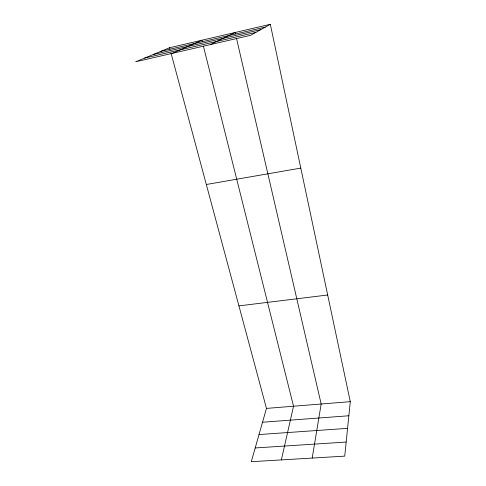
<?xml version="1.0" encoding="UTF-8"?>
<svg xmlns="http://www.w3.org/2000/svg" width="486" height="486" viewBox="0 0 486 486"><rect width="100%" height="100%" fill="white"/><g stroke="black" fill="none" stroke-linecap="round" stroke-linejoin="round"><path stroke-width="0.73" d="M270.325 24.3L250.636 35.326L135.716 61.765L169.578 47.737L270.325 24.3L350.285 401.667L344.744 456.135L251.292 461.7L266.468 408.404L170.957 52.859M312.194 458.073L321.167 404.006L236.5 38.358M281.376 459.908L293.526 406.229L203.397 46.103M210.341 44.597L235.139 32.483L235.479 33.953M172.451 53.314L201.921 40.21L202.291 41.687M160.975 51.297L265.344 27.088M153.199 54.523L260.83 29.616M144.628 58.071L255.843 32.41M206.319 184.498L300.798 168.107M238.924 305.876L327.685 295.008M266.468 408.404L350.285 401.667M262.531 422.237L348.851 415.761M259.02 434.563L347.569 428.348M255.205 447.958L346.178 442.053M169.578 47.737L169.972 49.201"/></g></svg>
